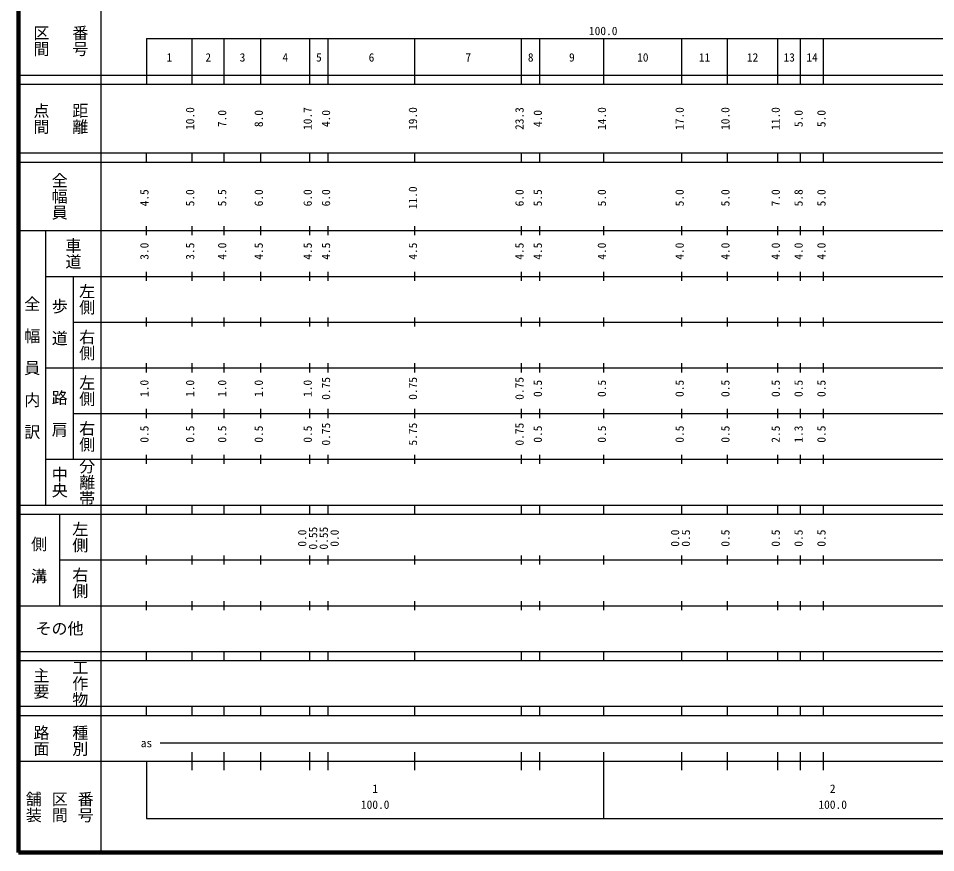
# Model space of a CAD drawing. Units: millimetres on the paper, enlarged 1000 times. Extents: x 40000 to 680000, y 20000 to 380000.
# Drawn here: x 40000 to 240511, y 20000 to 202409 of the extents above; entities that cross this region are included whole.
import ezdxf
from ezdxf.enums import TextEntityAlignment as Align

# ---------------------------------------------------------------- set-up
doc = ezdxf.new("R2010")
doc.units = ezdxf.units.MM
doc.header["$LTSCALE"] = 1000
doc.layers.add('M-TTL', color=2, linetype='Continuous', lineweight=140)
doc.layers.add('M-TTL-BAND', color=7, linetype='Continuous', lineweight=25)
doc.styles.add('@ＭＳ ゴシック', font='')
doc.styles.add('ＭＳ ゴシック', font='')
doc.styles.get('@ＭＳ ゴシック').set_extended_font_data('@MS Gothic')
doc.styles.get('ＭＳ ゴシック').set_extended_font_data('MS Gothic')

msp = doc.modelspace()

# ---------------------------------------------------------------- linework, layer by layer
at = {"layer": 'M-TTL'}
for p, q in [((40000, 380000), (40000, 20000)), ((40000, 20000), (680000, 20000))]:
    msp.add_line(p, q, dxfattribs=at)
at = {"layer": 'M-TTL-BAND'}
for p, q in [((58000, 370000), (58000, 20000)), ((68000, 198000), (579000, 198000)), ((68000, 198000), (68000, 188000)), ((78000, 188000), (78000, 198000)), ((85000, 188000), (85000, 198000)), ((93000, 188000), (93000, 198000)), ((103700, 188000), (103700, 198000)), ((107700, 188000), (107700, 198000)), ((126700, 188000), (126700, 198000)), ((150000, 188000), (150000, 198000)), ((154000, 188000), (154000, 198000)), ((168000, 188000), (168000, 198000)), ((185000, 188000), (185000, 198000)), ((195000, 188000), (195000, 198000)), ((206000, 188000), (206000, 198000)), ((211000, 188000), (211000, 198000)), ((216000, 188000), (216000, 198000)), ((40000, 190000), (579000, 190000)), ((40000, 188000), (579000, 188000)), ((40000, 173000), (579000, 173000)), ((68000, 171000), (68000, 173000)), ((78000, 171000), (78000, 173000)), ((85000, 171000), (85000, 173000)), ((93000, 171000), (93000, 173000)), ((103700, 171000), (103700, 173000)), ((107700, 171000), (107700, 173000)), ((126700, 171000), (126700, 173000)), ((150000, 171000), (150000, 173000)), ((154000, 171000), (154000, 173000)), ((168000, 171000), (168000, 173000)), ((185000, 171000), (185000, 173000)), ((195000, 171000), (195000, 173000)), ((206000, 171000), (206000, 173000)), ((211000, 171000), (211000, 173000)), ((216000, 171000), (216000, 173000)), ((40000, 171000), (579000, 171000)), ((68000, 155000), (68000, 157000)), ((78000, 155000), (78000, 157000)), ((85000, 155000), (85000, 157000)), ((93000, 155000), (93000, 157000)), ((103700, 155000), (103700, 157000)), ((107700, 155000), (107700, 157000)), ((126700, 155000), (126700, 157000)), ((150000, 155000), (150000, 157000)), ((154000, 155000), (154000, 157000)), ((168000, 155000), (168000, 157000)), ((185000, 155000), (185000, 157000)), ((195000, 155000), (195000, 157000)), ((206000, 155000), (206000, 157000)), ((211000, 155000), (211000, 157000)), ((216000, 155000), (216000, 157000)), ((40000, 156000), (579000, 156000)), ((46000, 96000), (46000, 156000)), ((68000, 145000), (68000, 147000)), ((78000, 145000), (78000, 147000)), ((85000, 145000), (85000, 147000)), ((93000, 145000), (93000, 147000)), ((103700, 145000), (103700, 147000)), ((107700, 145000), (107700, 147000)), ((126700, 145000), (126700, 147000)), ((150000, 145000), (150000, 147000)), ((154000, 145000), (154000, 147000)), ((168000, 145000), (168000, 147000)), ((185000, 145000), (185000, 147000)), ((195000, 145000), (195000, 147000)), ((206000, 145000), (206000, 147000)), ((211000, 145000), (211000, 147000)), ((216000, 145000), (216000, 147000)), ((46000, 146000), (579000, 146000)), ((52000, 146000), (52000, 106000)), ((68000, 135000), (68000, 137000)), ((78000, 135000), (78000, 137000)), ((85000, 135000), (85000, 137000)), ((93000, 135000), (93000, 137000)), ((103700, 135000), (103700, 137000)), ((107700, 135000), (107700, 137000)), ((126700, 135000), (126700, 137000)), ((150000, 135000), (150000, 137000)), ((154000, 135000), (154000, 137000)), ((168000, 135000), (168000, 137000)), ((185000, 135000), (185000, 137000)), ((195000, 135000), (195000, 137000)), ((206000, 135000), (206000, 137000)), ((211000, 135000), (211000, 137000)), ((216000, 135000), (216000, 137000)), ((52000, 136000), (579000, 136000)), ((68000, 125000), (68000, 127000)), ((78000, 125000), (78000, 127000)), ((85000, 125000), (85000, 127000)), ((93000, 125000), (93000, 127000)), ((103700, 125000), (103700, 127000)), ((107700, 125000), (107700, 127000)), ((126700, 125000), (126700, 127000)), ((150000, 125000), (150000, 127000)), ((154000, 125000), (154000, 127000)), ((168000, 125000), (168000, 127000)), ((185000, 125000), (185000, 127000)), ((195000, 125000), (195000, 127000)), ((206000, 125000), (206000, 127000)), ((211000, 125000), (211000, 127000)), ((216000, 125000), (216000, 127000)), ((46000, 126000), (579000, 126000)), ((68000, 115000), (68000, 117000)), ((78000, 115000), (78000, 117000)), ((85000, 115000), (85000, 117000)), ((93000, 115000), (93000, 117000)), ((103700, 115000), (103700, 117000)), ((107700, 115000), (107700, 117000)), ((126700, 115000), (126700, 117000)), ((150000, 115000), (150000, 117000)), ((154000, 115000), (154000, 117000)), ((168000, 115000), (168000, 117000)), ((185000, 115000), (185000, 117000)), ((195000, 115000), (195000, 117000)), ((206000, 115000), (206000, 117000)), ((211000, 115000), (211000, 117000)), ((216000, 115000), (216000, 117000)), ((52000, 116000), (579000, 116000)), ((68000, 105000), (68000, 107000)), ((78000, 105000), (78000, 107000)), ((85000, 105000), (85000, 107000)), ((93000, 105000), (93000, 107000)), ((103700, 105000), (103700, 107000)), ((107700, 105000), (107700, 107000)), ((126700, 105000), (126700, 107000)), ((150000, 105000), (150000, 107000)), ((154000, 105000), (154000, 107000)), ((168000, 105000), (168000, 107000)), ((185000, 105000), (185000, 107000)), ((195000, 105000), (195000, 107000)), ((206000, 105000), (206000, 107000)), ((211000, 105000), (211000, 107000)), ((216000, 105000), (216000, 107000)), ((46000, 106000), (579000, 106000)), ((40000, 96000), (579000, 96000)), ((68000, 94000), (68000, 96000)), ((78000, 94000), (78000, 96000)), ((85000, 94000), (85000, 96000)), ((93000, 94000), (93000, 96000)), ((103700, 94000), (103700, 96000)), ((107700, 94000), (107700, 96000)), ((126700, 94000), (126700, 96000)), ((150000, 94000), (150000, 96000)), ((154000, 94000), (154000, 96000)), ((168000, 94000), (168000, 96000)), ((185000, 94000), (185000, 96000)), ((195000, 94000), (195000, 96000)), ((206000, 94000), (206000, 96000)), ((211000, 94000), (211000, 96000)), ((216000, 94000), (216000, 96000)), ((40000, 94000), (579000, 94000)), ((49000, 94000), (49000, 74000)), ((68000, 83000), (68000, 85000)), ((78000, 83000), (78000, 85000)), ((85000, 83000), (85000, 85000)), ((93000, 83000), (93000, 85000)), ((103700, 83000), (103700, 85000)), ((107700, 83000), (107700, 85000)), ((126700, 83000), (126700, 85000)), ((150000, 83000), (150000, 85000)), ((154000, 83000), (154000, 85000)), ((168000, 83000), (168000, 85000)), ((185000, 83000), (185000, 85000)), ((195000, 83000), (195000, 85000)), ((206000, 83000), (206000, 85000)), ((211000, 83000), (211000, 85000)), ((216000, 83000), (216000, 85000)), ((49000, 84000), (579000, 84000)), ((68000, 73000), (68000, 75000)), ((78000, 73000), (78000, 75000)), ((85000, 73000), (85000, 75000)), ((93000, 73000), (93000, 75000)), ((103700, 73000), (103700, 75000)), ((107700, 73000), (107700, 75000)), ((126700, 73000), (126700, 75000)), ((150000, 73000), (150000, 75000)), ((154000, 73000), (154000, 75000)), ((168000, 73000), (168000, 75000)), ((185000, 73000), (185000, 75000)), ((195000, 73000), (195000, 75000)), ((206000, 73000), (206000, 75000)), ((211000, 73000), (211000, 75000)), ((216000, 73000), (216000, 75000)), ((40000, 74000), (579000, 74000)), ((40000, 64000), (579000, 64000)), ((68000, 62000), (68000, 64000)), ((78000, 62000), (78000, 64000)), ((85000, 62000), (85000, 64000)), ((93000, 62000), (93000, 64000)), ((103700, 62000), (103700, 64000)), ((107700, 62000), (107700, 64000)), ((126700, 62000), (126700, 64000)), ((150000, 62000), (150000, 64000)), ((154000, 62000), (154000, 64000)), ((168000, 62000), (168000, 64000)), ((185000, 62000), (185000, 64000)), ((195000, 62000), (195000, 64000)), ((206000, 62000), (206000, 64000)), ((211000, 62000), (211000, 64000)), ((216000, 62000), (216000, 64000)), ((40000, 62000), (579000, 62000)), ((40000, 52000), (579000, 52000)), ((68000, 50000), (68000, 52000)), ((78000, 50000), (78000, 52000)), ((85000, 50000), (85000, 52000)), ((93000, 50000), (93000, 52000)), ((103700, 50000), (103700, 52000)), ((107700, 50000), (107700, 52000)), ((126700, 50000), (126700, 52000)), ((150000, 50000), (150000, 52000)), ((154000, 50000), (154000, 52000)), ((168000, 50000), (168000, 52000)), ((185000, 50000), (185000, 52000)), ((195000, 50000), (195000, 52000)), ((206000, 50000), (206000, 52000)), ((211000, 50000), (211000, 52000)), ((216000, 50000), (216000, 52000)), ((40000, 50000), (579000, 50000)), ((71000, 44000), (565000, 44000)), ((78000, 38000), (78000, 42000)), ((85000, 38000), (85000, 42000)), ((93000, 38000), (93000, 42000)), ((103700, 38000), (103700, 42000)), ((107700, 38000), (107700, 42000)), ((126700, 38000), (126700, 42000)), ((150000, 38000), (150000, 42000)), ((154000, 38000), (154000, 42000)), ((168000, 27500), (168000, 42000)), ((185000, 38000), (185000, 42000)), ((195000, 38000), (195000, 42000)), ((206000, 38000), (206000, 42000)), ((211000, 38000), (211000, 42000)), ((216000, 38000), (216000, 42000)), ((40000, 40000), (579000, 40000)), ((68000, 40000), (68000, 27500)), ((68000, 27500), (579000, 27500))]:
    msp.add_line(p, q, dxfattribs=at)

# ---------------------------------------------------------------- texts
at = {"layer": 'M-TTL-BAND', "style": '@ＭＳ ゴシック'}
for s, p in [('区間', (45000, 197500)), ('番号', (53500, 197500)), ('点間', (45000, 180500)), ('距離', (53500, 180500)), ('全幅員', (49000, 163500)), ('車道', (52000, 151000)), ('左側', (55000, 141000)), ('全\u3000幅\u3000員\u3000内\u3000訳', (43000, 126000)), ('歩\u3000道', (49000, 136000)), ('右側', (55000, 131000)), ('左側', (55000, 121000)), ('路\u3000肩', (49000, 116000)), ('右側', (55000, 111000)), ('中央', (49000, 101000)), ('分離帯', (55000, 101000)), ('左側', (53500, 89000)), ('側\u3000溝', (44500, 84000)), ('右側', (53500, 79000)), ('主要', (45000, 57000)), ('工作物', (53500, 57000)), ('路面', (45000, 44500)), ('種別', (53500, 44500)), ('舗装', (43333, 30000)), ('区間', (49000, 30000)), ('番号', (54667, 30000))]:
    msp.add_text(s, height=2566, rotation=270, dxfattribs=at).set_placement(p, align=Align.MIDDLE_CENTER)
at = {"layer": 'M-TTL-BAND', "style": 'ＭＳ ゴシック'}
for s, p in [('100.0', (167844, 198195)), ('1', (73000, 192405)), ('2', (81500, 192405)), ('3', (89000, 192405)), ('4', (98350, 192405)), ('5', (105700, 192405)), ('6', (117200, 192405)), ('7', (138350, 192405)), ('8', (152000, 192405)), ('9', (161000, 192405)), ('10', (176500, 192405)), ('11', (190000, 192405)), ('12', (200500, 192405)), ('13', (208500, 192405)), ('14', (213500, 192405)), ('as', (68000, 42500)), ('1', (118000, 32523)), ('2', (218000, 32523)), ('100.0', (118000, 29033)), ('100.0', (218000, 29033))]:
    msp.add_text(s, height=1833, dxfattribs=at).set_placement(p, align=Align.BOTTOM_CENTER)
for s, p in [('10.0', (79000, 180500)), ('10.7', (104700, 180500)), ('19.0', (127700, 180500)), ('23.3', (151000, 180500)), ('14.0', (169000, 180500)), ('17.0', (186000, 180500)), ('10.0', (196000, 180500)), ('11.0', (207000, 180500)), ('7.0', (86000, 180500)), ('8.0', (94000, 180500)), ('4.0', (108700, 180500)), ('4.0', (155000, 180500)), ('5.0', (212000, 180500)), ('5.0', (217000, 180500)), ('4.5', (69000, 163174)), ('5.0', (79000, 163174)), ('5.5', (86000, 163174)), ('6.0', (94000, 163174)), ('6.0', (104700, 163174)), ('6.0', (108700, 163174)), ('11.0', (127700, 163174)), ('6.0', (151000, 163174)), ('5.5', (155000, 163174)), ('5.0', (169000, 163174)), ('5.0', (186000, 163174)), ('5.0', (196000, 163174)), ('7.0', (207000, 163174)), ('5.8', (212000, 163174)), ('5.0', (217000, 163174)), ('3.0', (69000, 151500)), ('3.5', (79000, 151500)), ('4.0', (86000, 151500)), ('4.5', (94000, 151500)), ('4.5', (104700, 151500)), ('4.5', (108700, 151500)), ('4.5', (127700, 151500)), ('4.5', (151000, 151500)), ('4.5', (155000, 151500)), ('4.0', (169000, 151500)), ('4.0', (186000, 151500)), ('4.0', (196000, 151500)), ('4.0', (207000, 151500)), ('4.0', (212000, 151500)), ('4.0', (217000, 151500)), ('1.0', (69000, 121500)), ('1.0', (79000, 121500)), ('1.0', (86000, 121500)), ('1.0', (94000, 121500)), ('1.0', (104700, 121500)), ('0.75', (108700, 121500)), ('0.75', (127700, 121500)), ('0.75', (151000, 121500)), ('0.5', (155000, 121500)), ('0.5', (169000, 121500)), ('0.5', (186000, 121500)), ('0.5', (196000, 121500)), ('0.5', (207000, 121500)), ('0.5', (212000, 121500)), ('0.5', (217000, 121500)), ('0.5', (69000, 111500)), ('0.5', (79000, 111500)), ('0.5', (86000, 111500)), ('0.5', (94000, 111500)), ('0.5', (104700, 111500)), ('0.75', (108700, 111500)), ('5.75', (127700, 111500)), ('0.75', (151000, 111500)), ('0.5', (155000, 111500)), ('0.5', (169000, 111500)), ('0.5', (186000, 111500)), ('0.5', (196000, 111500)), ('2.5', (207000, 111500)), ('1.3', (212000, 111500)), ('0.5', (217000, 111500)), ('0.0', (103503, 88764)), ('0.55', (105873, 88764)), ('0.55', (108212, 88764)), ('0.0', (110582, 88764)), ('0.0', (185000, 88764)), ('0.5', (187370, 88764)), ('0.5', (196000, 88764)), ('0.5', (207000, 88764)), ('0.5', (212000, 88764)), ('0.5', (217000, 88764))]:
    msp.add_text(s, height=1833, rotation=90, dxfattribs=at).set_placement(p, align=Align.BOTTOM_CENTER)
msp.add_text('その他', height=2566, dxfattribs=at).set_placement((49000, 69000), align=Align.MIDDLE_CENTER)

doc.saveas('drawing.dxf')
